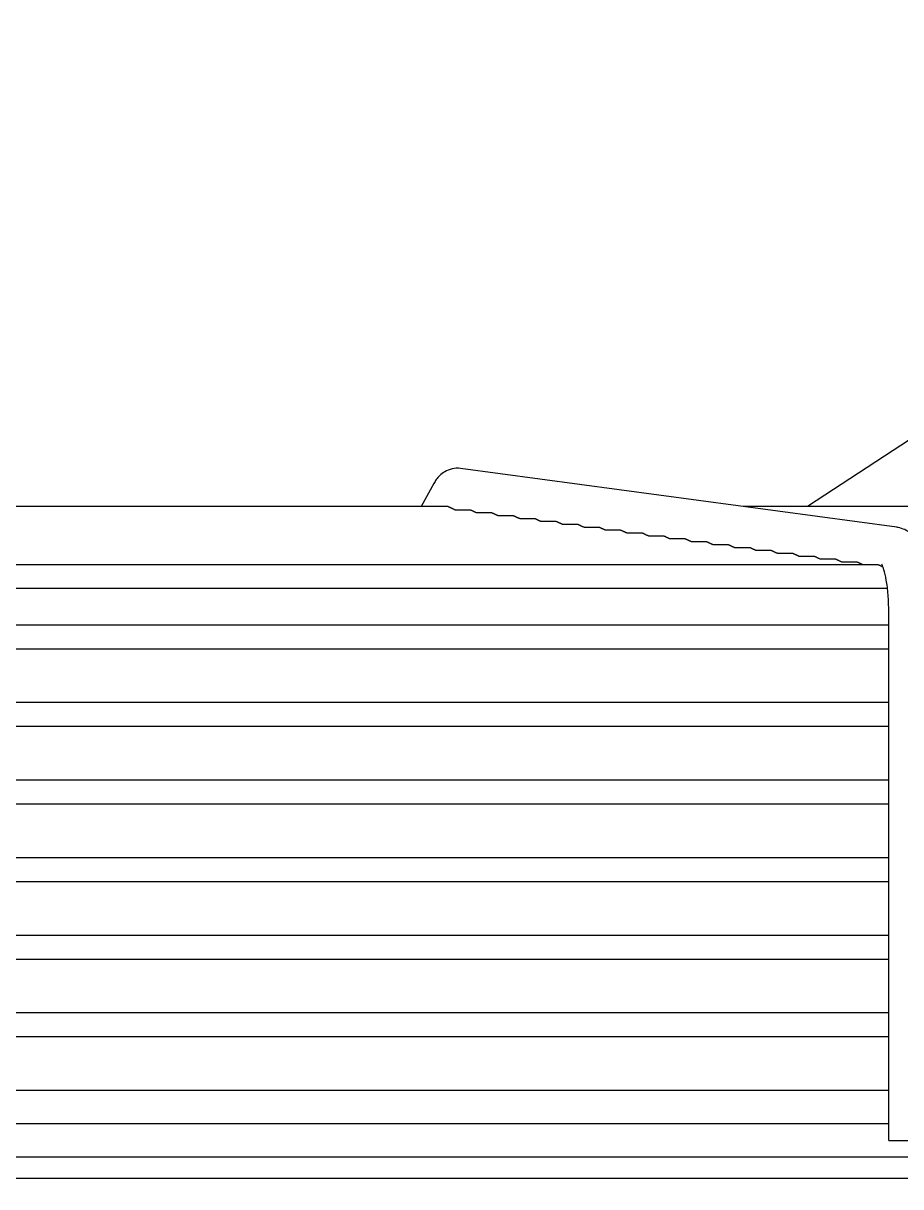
# Model space of a CAD drawing. Header units: millimetres. Extents: x 16200 to 32328, y 19251 to 29476.
# Drawn here: x 16596.33 to 16600.42, y 19603.98 to 19609.41 of the extents above; entities that cross this region are included whole.
import ezdxf

# ---------------------------------------------------------------- set-up
doc = ezdxf.new("R2010")
doc.units = ezdxf.units.MM
doc.header["$LTSCALE"] = 5
doc.layers.add('UNIT', color=6, linetype='Continuous')
doc.styles.add('SUBMITTAL', font='romans.shx', dxfattribs={"width": 0.75})
doc.dimstyles.new('SUBMITTAL', dxfattribs={"dimtxt": 0.09375, "dimasz": 0.09375, "dimexe": 0.03125, "dimexo": 0.0625, "dimgap": 0.0625, "dimtad": 0, "dimdec": 4, "dimzin": 4, "dimdsep": 46, "dimlunit": 4, "dimtxsty": 'SUBMITTAL', "dimcen": 0.09375, "dimclre": 6, "dimadec": 0, "dimazin": 0, "dimtfac": 1, "dimtdec": 0, "dimtofl": 0, "dimtmove": 0, "dimatfit": 3, "dimfxl": 0, "dimfrac": 2, "dimtolj": 1, "dimtzin": 4, "dimarcsym": 0})

msp = doc.modelspace()

# ---------------------------------------------------------------- linework, layer by layer
at = {"layer": 'UNIT'}
for p, q in [((16600.9244, 19607.7721), (16599.9874, 19607.1581)), ((16600.4041, 19607.0615), (16598.3687, 19607.3361)), ((16598.2438, 19607.2662), (16598.1839, 19607.1581)), ((16598.3106, 19607.1581), (16594.3081, 19607.1581)), ((16601.1936, 19607.1581), (16599.688, 19607.1581)), ((16598.3442, 19607.1434), (16598.4125, 19607.1434)), ((16598.4441, 19607.1299), (16598.5128, 19607.1299)), ((16598.5443, 19607.1164), (16598.613, 19607.1164)), ((16598.6445, 19607.1029), (16598.7132, 19607.1029)), ((16598.7447, 19607.0894), (16598.8135, 19607.0894)), ((16598.8449, 19607.0759), (16598.9137, 19607.0759)), ((16598.945, 19607.0624), (16599.0139, 19607.0624)), ((16599.0452, 19607.0489), (16599.1141, 19607.0489)), ((16599.1454, 19607.0354), (16599.2143, 19607.0354)), ((16599.2456, 19607.0219), (16599.3146, 19607.0219)), ((16599.3458, 19607.0084), (16599.4148, 19607.0084)), ((16599.446, 19606.9949), (16599.515, 19606.9949)), ((16599.5461, 19606.9814), (16599.6152, 19606.9814)), ((16599.6463, 19606.9679), (16599.7155, 19606.9679)), ((16599.7465, 19606.9544), (16599.8157, 19606.9544)), ((16599.8467, 19606.9409), (16599.9159, 19606.9409)), ((16600.3168, 19606.8869), (16592.3019, 19606.8869)), ((16599.9469, 19606.9274), (16600.0161, 19606.9274)), ((16600.0471, 19606.9139), (16600.1164, 19606.9139)), ((16600.1472, 19606.9004), (16600.2166, 19606.9004)), ((16592.2583, 19606.7767), (16600.3605, 19606.7767)), ((16600.3663, 19604.1995), (16600.3663, 19606.6689)), ((16600.3663, 19606.605), (16592.2524, 19606.605)), ((16599.5877, 19606.6064), (16599.5877, 19606.605)), ((16592.2524, 19606.4948), (16600.3663, 19606.4948)), ((16600.3663, 19606.2428), (16592.2524, 19606.2428)), ((16592.2524, 19606.1326), (16600.3663, 19606.1326)), ((16600.3663, 19605.8806), (16592.2524, 19605.8806)), ((16592.2524, 19605.7704), (16600.3663, 19605.7704)), ((16600.3663, 19605.5184), (16592.2524, 19605.5184)), ((16592.2524, 19605.4081), (16600.3663, 19605.4081)), ((16600.3663, 19605.1562), (16592.2524, 19605.1562)), ((16592.2524, 19605.0459), (16600.3663, 19605.0459)), ((16600.3663, 19604.794), (16592.2524, 19604.794)), ((16592.2524, 19604.6837), (16600.3663, 19604.6837)), ((16600.3663, 19604.4318), (16592.2524, 19604.4318)), ((16592.2524, 19604.2782), (16600.3663, 19604.2782)), ((16600.3663, 19604.1995), (16600.5632, 19604.1995)), ((16591.6834, 19604.1227), (16600.9353, 19604.1227)), ((16579.4393, 19604.0223), (16613.1794, 19604.0223))]:
    msp.add_line(p, q, dxfattribs=at)
for centre, start, end in [((16597.4645, 19606.6132), 353.9901, 355.0051), ((16598.2519, 19606.6132), 184.9949, 186.0099)]:
    msp.add_arc(centre, 0.0787, start, end, dxfattribs=at)
for major_axis, start_param, end_param in [((-0.0861, 0.0478), 1.366612, 1.389255), ((0.0861, -0.0478), 6.024051, 6.046695)]:
    msp.add_ellipse((16598.0258, 19606.6705), major_axis=major_axis, ratio=0.875426, start_param=start_param, end_param=end_param, dxfattribs=at)
for points, knots in [([(16598.3687, 19607.3361), (16598.3554, 19607.3379), (16598.3414, 19607.3372), (16598.3157, 19607.3314), (16598.3043, 19607.3265), (16598.2853, 19607.3152), (16598.2776, 19607.3089), (16598.2648, 19607.2964), (16598.2597, 19607.2903), (16598.2509, 19607.2782), (16598.2472, 19607.2722), (16598.2439, 19607.2663), (16598.2439, 19607.2662), (16598.2438, 19607.2662)], [3.1066861, 3.1066861, 3.1066861, 3.1066861, 3.1999885, 3.1999885, 3.2942363, 3.2942363, 3.388484, 3.388484, 3.4827318, 3.4827318, 3.5769796, 3.5769796, 3.577925, 3.577925, 3.577925, 3.577925]), ([(16598.3106, 19607.1581), (16598.3107, 19607.1581), (16598.3107, 19607.1581), (16598.3107, 19607.1581), (16598.311, 19607.1581), (16598.3112, 19607.1581), (16598.3115, 19607.158), (16598.3118, 19607.1579), (16598.3122, 19607.1579), (16598.3125, 19607.1577), (16598.3129, 19607.1576), (16598.3133, 19607.1575), (16598.3138, 19607.1573), (16598.3142, 19607.1571), (16598.3147, 19607.1569), (16598.3152, 19607.1567), (16598.3157, 19607.1564), (16598.3163, 19607.1562), (16598.3169, 19607.1559), (16598.3175, 19607.1556), (16598.3181, 19607.1553), (16598.3188, 19607.155), (16598.3194, 19607.1546), (16598.3202, 19607.1543), (16598.3209, 19607.1539), (16598.3216, 19607.1535), (16598.3224, 19607.1531), (16598.3233, 19607.1527), (16598.3241, 19607.1523), (16598.325, 19607.1518), (16598.3259, 19607.1514), (16598.3268, 19607.1509), (16598.3278, 19607.1504), (16598.3288, 19607.15), (16598.3298, 19607.1495), (16598.3308, 19607.149), (16598.3319, 19607.1484), (16598.333, 19607.1479), (16598.3342, 19607.1474), (16598.3354, 19607.1469), (16598.3366, 19607.1463), (16598.3379, 19607.1458), (16598.3392, 19607.1453), (16598.3405, 19607.1447), (16598.3419, 19607.1442), (16598.3433, 19607.1437), (16598.3436, 19607.1436), (16598.3439, 19607.1435), (16598.3442, 19607.1434)], [0.4847824, 0.4847824, 0.4847824, 0.4847824, 0.4878049, 0.4878049, 0.4878049, 0.5121951, 0.5121951, 0.5121951, 0.5365854, 0.5365854, 0.5365854, 0.5609756, 0.5609756, 0.5609756, 0.5853659, 0.5853659, 0.5853659, 0.6097561, 0.6097561, 0.6097561, 0.6341463, 0.6341463, 0.6341463, 0.6585366, 0.6585366, 0.6585366, 0.6829268, 0.6829268, 0.6829268, 0.7073171, 0.7073171, 0.7073171, 0.7317073, 0.7317073, 0.7317073, 0.7560976, 0.7560976, 0.7560976, 0.7804878, 0.7804878, 0.7804878, 0.804878, 0.804878, 0.804878, 0.8292683, 0.8292683, 0.8292683, 0.834397, 0.834397, 0.834397, 0.834397]), ([(16598.4125, 19607.1434), (16598.4126, 19607.1434), (16598.4126, 19607.1434), (16598.4126, 19607.1434), (16598.4129, 19607.1433), (16598.4131, 19607.1433), (16598.4134, 19607.1432), (16598.4137, 19607.1432), (16598.414, 19607.1431), (16598.4144, 19607.143), (16598.4148, 19607.1429), (16598.4152, 19607.1427), (16598.4156, 19607.1426), (16598.416, 19607.1424), (16598.4165, 19607.1422), (16598.417, 19607.142), (16598.4175, 19607.1418), (16598.418, 19607.1415), (16598.4186, 19607.1413), (16598.4192, 19607.141), (16598.4198, 19607.1407), (16598.4205, 19607.1404), (16598.4211, 19607.1401), (16598.4218, 19607.1397), (16598.4225, 19607.1394), (16598.4233, 19607.139), (16598.424, 19607.1387), (16598.4248, 19607.1383), (16598.4256, 19607.1379), (16598.4265, 19607.1374), (16598.4274, 19607.137), (16598.4283, 19607.1366), (16598.4292, 19607.1361), (16598.4302, 19607.1357), (16598.4312, 19607.1352), (16598.4322, 19607.1347), (16598.4333, 19607.1343), (16598.4344, 19607.1338), (16598.4355, 19607.1333), (16598.4367, 19607.1328), (16598.4378, 19607.1323), (16598.4391, 19607.1318), (16598.4404, 19607.1313), (16598.4416, 19607.1308), (16598.4428, 19607.1303), (16598.4441, 19607.1299)], [0.4842301, 0.4842301, 0.4842301, 0.4842301, 0.4878049, 0.4878049, 0.4878049, 0.5121951, 0.5121951, 0.5121951, 0.5365854, 0.5365854, 0.5365854, 0.5609756, 0.5609756, 0.5609756, 0.5853659, 0.5853659, 0.5853659, 0.6097561, 0.6097561, 0.6097561, 0.6341463, 0.6341463, 0.6341463, 0.6585366, 0.6585366, 0.6585366, 0.6829268, 0.6829268, 0.6829268, 0.7073171, 0.7073171, 0.7073171, 0.7317073, 0.7317073, 0.7317073, 0.7560976, 0.7560976, 0.7560976, 0.7804878, 0.7804878, 0.7804878, 0.804878, 0.804878, 0.804878, 0.8279727, 0.8279727, 0.8279727, 0.8279727]), ([(16598.5128, 19607.1299), (16598.5128, 19607.1299), (16598.5128, 19607.1299), (16598.5129, 19607.1299), (16598.5131, 19607.1298), (16598.5133, 19607.1298), (16598.5136, 19607.1298), (16598.5139, 19607.1297), (16598.5143, 19607.1296), (16598.5146, 19607.1295), (16598.515, 19607.1294), (16598.5154, 19607.1292), (16598.5158, 19607.1291), (16598.5162, 19607.1289), (16598.5167, 19607.1287), (16598.5172, 19607.1285), (16598.5177, 19607.1283), (16598.5183, 19607.128), (16598.5188, 19607.1278), (16598.5194, 19607.1275), (16598.52, 19607.1272), (16598.5207, 19607.1269), (16598.5213, 19607.1266), (16598.522, 19607.1262), (16598.5228, 19607.1259), (16598.5235, 19607.1255), (16598.5243, 19607.1252), (16598.5251, 19607.1248), (16598.5259, 19607.1244), (16598.5267, 19607.1239), (16598.5276, 19607.1235), (16598.5285, 19607.1231), (16598.5295, 19607.1226), (16598.5304, 19607.1222), (16598.5314, 19607.1217), (16598.5324, 19607.1212), (16598.5335, 19607.1207), (16598.5346, 19607.1203), (16598.5357, 19607.1198), (16598.5369, 19607.1193), (16598.5381, 19607.1188), (16598.5393, 19607.1183), (16598.5406, 19607.1178), (16598.5418, 19607.1173), (16598.543, 19607.1168), (16598.5443, 19607.1164)], [0.4842433, 0.4842433, 0.4842433, 0.4842433, 0.4878049, 0.4878049, 0.4878049, 0.5121951, 0.5121951, 0.5121951, 0.5365854, 0.5365854, 0.5365854, 0.5609756, 0.5609756, 0.5609756, 0.5853659, 0.5853659, 0.5853659, 0.6097561, 0.6097561, 0.6097561, 0.6341463, 0.6341463, 0.6341463, 0.6585366, 0.6585366, 0.6585366, 0.6829268, 0.6829268, 0.6829268, 0.7073171, 0.7073171, 0.7073171, 0.7317073, 0.7317073, 0.7317073, 0.7560976, 0.7560976, 0.7560976, 0.7804878, 0.7804878, 0.7804878, 0.804878, 0.804878, 0.804878, 0.8276206, 0.8276206, 0.8276206, 0.8276206]), ([(16598.613, 19607.1164), (16598.613, 19607.1164), (16598.6131, 19607.1164), (16598.6131, 19607.1164), (16598.6133, 19607.1164), (16598.6136, 19607.1163), (16598.6139, 19607.1163), (16598.6142, 19607.1162), (16598.6145, 19607.1161), (16598.6148, 19607.116), (16598.6152, 19607.1159), (16598.6156, 19607.1157), (16598.616, 19607.1156), (16598.6165, 19607.1154), (16598.6169, 19607.1152), (16598.6174, 19607.115), (16598.618, 19607.1148), (16598.6185, 19607.1145), (16598.6191, 19607.1143), (16598.6197, 19607.114), (16598.6203, 19607.1137), (16598.6209, 19607.1134), (16598.6216, 19607.1131), (16598.6223, 19607.1127), (16598.623, 19607.1124), (16598.6237, 19607.112), (16598.6245, 19607.1116), (16598.6253, 19607.1113), (16598.6261, 19607.1109), (16598.627, 19607.1104), (16598.6279, 19607.11), (16598.6287, 19607.1096), (16598.6297, 19607.1091), (16598.6307, 19607.1087), (16598.6317, 19607.1082), (16598.6327, 19607.1077), (16598.6338, 19607.1072), (16598.6348, 19607.1067), (16598.636, 19607.1063), (16598.6371, 19607.1058), (16598.6383, 19607.1053), (16598.6395, 19607.1047), (16598.6408, 19607.1042), (16598.642, 19607.1038), (16598.6432, 19607.1033), (16598.6445, 19607.1029)], [0.4842566, 0.4842566, 0.4842566, 0.4842566, 0.4878049, 0.4878049, 0.4878049, 0.5121951, 0.5121951, 0.5121951, 0.5365854, 0.5365854, 0.5365854, 0.5609756, 0.5609756, 0.5609756, 0.5853659, 0.5853659, 0.5853659, 0.6097561, 0.6097561, 0.6097561, 0.6341463, 0.6341463, 0.6341463, 0.6585366, 0.6585366, 0.6585366, 0.6829268, 0.6829268, 0.6829268, 0.7073171, 0.7073171, 0.7073171, 0.7317073, 0.7317073, 0.7317073, 0.7560976, 0.7560976, 0.7560976, 0.7804878, 0.7804878, 0.7804878, 0.804878, 0.804878, 0.804878, 0.827268, 0.827268, 0.827268, 0.827268]), ([(16598.7132, 19607.1029), (16598.7133, 19607.1029), (16598.7133, 19607.1029), (16598.7133, 19607.1029), (16598.7135, 19607.1029), (16598.7138, 19607.1028), (16598.7141, 19607.1028), (16598.7144, 19607.1027), (16598.7147, 19607.1026), (16598.7151, 19607.1025), (16598.7154, 19607.1024), (16598.7158, 19607.1022), (16598.7163, 19607.1021), (16598.7167, 19607.1019), (16598.7172, 19607.1017), (16598.7177, 19607.1015), (16598.7182, 19607.1013), (16598.7187, 19607.101), (16598.7193, 19607.1008), (16598.7199, 19607.1005), (16598.7205, 19607.1002), (16598.7211, 19607.0999), (16598.7218, 19607.0996), (16598.7225, 19607.0992), (16598.7232, 19607.0989), (16598.7239, 19607.0985), (16598.7247, 19607.0981), (16598.7255, 19607.0977), (16598.7263, 19607.0973), (16598.7272, 19607.0969), (16598.7281, 19607.0965), (16598.729, 19607.0961), (16598.7299, 19607.0956), (16598.7309, 19607.0952), (16598.7319, 19607.0947), (16598.7329, 19607.0942), (16598.734, 19607.0937), (16598.7351, 19607.0932), (16598.7362, 19607.0927), (16598.7374, 19607.0922), (16598.7386, 19607.0917), (16598.7398, 19607.0912), (16598.7411, 19607.0907), (16598.7422, 19607.0903), (16598.7434, 19607.0898), (16598.7447, 19607.0894)], [0.48427, 0.48427, 0.48427, 0.48427, 0.4878049, 0.4878049, 0.4878049, 0.5121951, 0.5121951, 0.5121951, 0.5365854, 0.5365854, 0.5365854, 0.5609756, 0.5609756, 0.5609756, 0.5853659, 0.5853659, 0.5853659, 0.6097561, 0.6097561, 0.6097561, 0.6341463, 0.6341463, 0.6341463, 0.6585366, 0.6585366, 0.6585366, 0.6829268, 0.6829268, 0.6829268, 0.7073171, 0.7073171, 0.7073171, 0.7317073, 0.7317073, 0.7317073, 0.7560976, 0.7560976, 0.7560976, 0.7804878, 0.7804878, 0.7804878, 0.804878, 0.804878, 0.804878, 0.8269153, 0.8269153, 0.8269153, 0.8269153]), ([(16598.8134, 19607.0894), (16598.8135, 19607.0894), (16598.8135, 19607.0894), (16598.8135, 19607.0894), (16598.8138, 19607.0894), (16598.814, 19607.0893), (16598.8143, 19607.0893), (16598.8146, 19607.0892), (16598.8149, 19607.0891), (16598.8153, 19607.089), (16598.8157, 19607.0889), (16598.8161, 19607.0887), (16598.8165, 19607.0886), (16598.8169, 19607.0884), (16598.8174, 19607.0882), (16598.8179, 19607.088), (16598.8184, 19607.0878), (16598.819, 19607.0875), (16598.8195, 19607.0873), (16598.8201, 19607.087), (16598.8207, 19607.0867), (16598.8214, 19607.0864), (16598.822, 19607.0861), (16598.8227, 19607.0857), (16598.8235, 19607.0854), (16598.8242, 19607.085), (16598.825, 19607.0846), (16598.8258, 19607.0842), (16598.8266, 19607.0838), (16598.8274, 19607.0834), (16598.8283, 19607.083), (16598.8292, 19607.0826), (16598.8302, 19607.0821), (16598.8311, 19607.0816), (16598.8321, 19607.0812), (16598.8332, 19607.0807), (16598.8342, 19607.0802), (16598.8353, 19607.0797), (16598.8364, 19607.0792), (16598.8376, 19607.0787), (16598.8388, 19607.0782), (16598.84, 19607.0777), (16598.8413, 19607.0772), (16598.8424, 19607.0768), (16598.8436, 19607.0763), (16598.8449, 19607.0759)], [0.4842834, 0.4842834, 0.4842834, 0.4842834, 0.4878049, 0.4878049, 0.4878049, 0.5121951, 0.5121951, 0.5121951, 0.5365854, 0.5365854, 0.5365854, 0.5609756, 0.5609756, 0.5609756, 0.5853659, 0.5853659, 0.5853659, 0.6097561, 0.6097561, 0.6097561, 0.6341463, 0.6341463, 0.6341463, 0.6585366, 0.6585366, 0.6585366, 0.6829268, 0.6829268, 0.6829268, 0.7073171, 0.7073171, 0.7073171, 0.7317073, 0.7317073, 0.7317073, 0.7560976, 0.7560976, 0.7560976, 0.7804878, 0.7804878, 0.7804878, 0.804878, 0.804878, 0.804878, 0.8265624, 0.8265624, 0.8265624, 0.8265624]), ([(16598.9137, 19607.0759), (16598.9137, 19607.0759), (16598.9137, 19607.0759), (16598.9138, 19607.0759), (16598.914, 19607.0759), (16598.9142, 19607.0758), (16598.9145, 19607.0758), (16598.9148, 19607.0757), (16598.9152, 19607.0756), (16598.9155, 19607.0755), (16598.9159, 19607.0754), (16598.9163, 19607.0752), (16598.9167, 19607.0751), (16598.9172, 19607.0749), (16598.9176, 19607.0747), (16598.9181, 19607.0745), (16598.9186, 19607.0743), (16598.9192, 19607.074), (16598.9198, 19607.0738), (16598.9203, 19607.0735), (16598.921, 19607.0732), (16598.9216, 19607.0729), (16598.9223, 19607.0726), (16598.923, 19607.0722), (16598.9237, 19607.0719), (16598.9244, 19607.0715), (16598.9252, 19607.0711), (16598.926, 19607.0707), (16598.9268, 19607.0703), (16598.9277, 19607.0699), (16598.9286, 19607.0695), (16598.9294, 19607.0691), (16598.9304, 19607.0686), (16598.9314, 19607.0681), (16598.9324, 19607.0677), (16598.9334, 19607.0672), (16598.9345, 19607.0667), (16598.9356, 19607.0662), (16598.9367, 19607.0657), (16598.9379, 19607.0652), (16598.939, 19607.0647), (16598.9403, 19607.0642), (16598.9416, 19607.0637), (16598.9427, 19607.0633), (16598.9438, 19607.0628), (16598.945, 19607.0624)], [0.484297, 0.484297, 0.484297, 0.484297, 0.4878049, 0.4878049, 0.4878049, 0.5121951, 0.5121951, 0.5121951, 0.5365854, 0.5365854, 0.5365854, 0.5609756, 0.5609756, 0.5609756, 0.5853659, 0.5853659, 0.5853659, 0.6097561, 0.6097561, 0.6097561, 0.6341463, 0.6341463, 0.6341463, 0.6585366, 0.6585366, 0.6585366, 0.6829268, 0.6829268, 0.6829268, 0.7073171, 0.7073171, 0.7073171, 0.7317073, 0.7317073, 0.7317073, 0.7560976, 0.7560976, 0.7560976, 0.7804878, 0.7804878, 0.7804878, 0.804878, 0.804878, 0.804878, 0.8262097, 0.8262097, 0.8262097, 0.8262097]), ([(16599.0139, 19607.0624), (16599.0139, 19607.0624), (16599.014, 19607.0624), (16599.014, 19607.0624), (16599.0142, 19607.0624), (16599.0145, 19607.0623), (16599.0148, 19607.0623), (16599.0151, 19607.0622), (16599.0154, 19607.0621), (16599.0157, 19607.062), (16599.0161, 19607.0619), (16599.0165, 19607.0618), (16599.0169, 19607.0616), (16599.0174, 19607.0614), (16599.0179, 19607.0612), (16599.0184, 19607.061), (16599.0189, 19607.0608), (16599.0194, 19607.0605), (16599.02, 19607.0603), (16599.0206, 19607.06), (16599.0212, 19607.0597), (16599.0218, 19607.0594), (16599.0225, 19607.0591), (16599.0232, 19607.0587), (16599.0239, 19607.0584), (16599.0246, 19607.058), (16599.0254, 19607.0576), (16599.0262, 19607.0572), (16599.027, 19607.0568), (16599.0279, 19607.0564), (16599.0288, 19607.056), (16599.0297, 19607.0555), (16599.0306, 19607.0551), (16599.0316, 19607.0546), (16599.0326, 19607.0542), (16599.0336, 19607.0537), (16599.0347, 19607.0532), (16599.0358, 19607.0527), (16599.0369, 19607.0522), (16599.0381, 19607.0517), (16599.0393, 19607.0512), (16599.0405, 19607.0507), (16599.0418, 19607.0502), (16599.0429, 19607.0497), (16599.044, 19607.0493), (16599.0452, 19607.0489)], [0.4843105, 0.4843105, 0.4843105, 0.4843105, 0.4878049, 0.4878049, 0.4878049, 0.5121951, 0.5121951, 0.5121951, 0.5365854, 0.5365854, 0.5365854, 0.5609756, 0.5609756, 0.5609756, 0.5853659, 0.5853659, 0.5853659, 0.6097561, 0.6097561, 0.6097561, 0.6341463, 0.6341463, 0.6341463, 0.6585366, 0.6585366, 0.6585366, 0.6829268, 0.6829268, 0.6829268, 0.7073171, 0.7073171, 0.7073171, 0.7317073, 0.7317073, 0.7317073, 0.7560976, 0.7560976, 0.7560976, 0.7804878, 0.7804878, 0.7804878, 0.804878, 0.804878, 0.804878, 0.8258572, 0.8258572, 0.8258572, 0.8258572]), ([(16599.1141, 19607.0489), (16599.1141, 19607.0489), (16599.1142, 19607.0489), (16599.1142, 19607.0489), (16599.1144, 19607.0489), (16599.1147, 19607.0488), (16599.115, 19607.0488), (16599.1153, 19607.0487), (16599.1156, 19607.0486), (16599.116, 19607.0485), (16599.1163, 19607.0484), (16599.1167, 19607.0483), (16599.1172, 19607.0481), (16599.1176, 19607.0479), (16599.1181, 19607.0477), (16599.1186, 19607.0475), (16599.1191, 19607.0473), (16599.1196, 19607.047), (16599.1202, 19607.0468), (16599.1208, 19607.0465), (16599.1214, 19607.0462), (16599.1221, 19607.0459), (16599.1227, 19607.0456), (16599.1234, 19607.0452), (16599.1241, 19607.0449), (16599.1249, 19607.0445), (16599.1256, 19607.0441), (16599.1265, 19607.0437), (16599.1273, 19607.0433), (16599.1281, 19607.0429), (16599.129, 19607.0425), (16599.1299, 19607.042), (16599.1308, 19607.0416), (16599.1318, 19607.0411), (16599.1328, 19607.0407), (16599.1339, 19607.0402), (16599.1349, 19607.0397), (16599.136, 19607.0392), (16599.1371, 19607.0387), (16599.1383, 19607.0382), (16599.1395, 19607.0377), (16599.1407, 19607.0372), (16599.142, 19607.0367), (16599.1431, 19607.0362), (16599.1442, 19607.0358), (16599.1454, 19607.0354)], [0.484326, 0.484326, 0.484326, 0.484326, 0.4878049, 0.4878049, 0.4878049, 0.5121951, 0.5121951, 0.5121951, 0.5365854, 0.5365854, 0.5365854, 0.5609756, 0.5609756, 0.5609756, 0.5853659, 0.5853659, 0.5853659, 0.6097561, 0.6097561, 0.6097561, 0.6341463, 0.6341463, 0.6341463, 0.6585366, 0.6585366, 0.6585366, 0.6829268, 0.6829268, 0.6829268, 0.7073171, 0.7073171, 0.7073171, 0.7317073, 0.7317073, 0.7317073, 0.7560976, 0.7560976, 0.7560976, 0.7804878, 0.7804878, 0.7804878, 0.804878, 0.804878, 0.804878, 0.8255542, 0.8255542, 0.8255542, 0.8255542]), ([(16600.5632, 19606.6689), (16600.5632, 19606.7017), (16600.5619, 19606.7345), (16600.5567, 19606.7979), (16600.5528, 19606.8283), (16600.5424, 19606.8852), (16600.536, 19606.9115), (16600.5194, 19606.9601), (16600.5099, 19606.9825), (16600.4861, 19607.0152), (16600.477, 19607.0257), (16600.4509, 19607.0462), (16600.4327, 19607.0562), (16600.4085, 19607.0608), (16600.4063, 19607.0612), (16600.4041, 19607.0615)], [1.570796, 1.570796, 1.570796, 1.570796, 1.877974, 1.877974, 2.185152, 2.185152, 2.49233, 2.49233, 2.799508, 2.799508, 2.940974, 2.940974, 3.091858, 3.091858, 3.106686, 3.106686, 3.106686, 3.106686]), ([(16599.2143, 19607.0354), (16599.2144, 19607.0354), (16599.2144, 19607.0354), (16599.2144, 19607.0354), (16599.2147, 19607.0354), (16599.2149, 19607.0353), (16599.2152, 19607.0353), (16599.2155, 19607.0352), (16599.2158, 19607.0351), (16599.2162, 19607.035), (16599.2166, 19607.0349), (16599.217, 19607.0348), (16599.2174, 19607.0346), (16599.2178, 19607.0344), (16599.2183, 19607.0342), (16599.2188, 19607.034), (16599.2193, 19607.0338), (16599.2199, 19607.0335), (16599.2204, 19607.0333), (16599.221, 19607.033), (16599.2216, 19607.0327), (16599.2223, 19607.0324), (16599.2229, 19607.0321), (16599.2236, 19607.0317), (16599.2244, 19607.0314), (16599.2251, 19607.031), (16599.2259, 19607.0306), (16599.2267, 19607.0302), (16599.2275, 19607.0298), (16599.2284, 19607.0294), (16599.2292, 19607.029), (16599.2301, 19607.0285), (16599.2311, 19607.0281), (16599.2321, 19607.0276), (16599.2331, 19607.0271), (16599.2341, 19607.0267), (16599.2352, 19607.0262), (16599.2363, 19607.0257), (16599.2374, 19607.0252), (16599.2386, 19607.0247), (16599.2397, 19607.0242), (16599.241, 19607.0237), (16599.2423, 19607.0232), (16599.2433, 19607.0227), (16599.2444, 19607.0223), (16599.2456, 19607.0219)], [0.48434, 0.48434, 0.48434, 0.48434, 0.4878049, 0.4878049, 0.4878049, 0.5121951, 0.5121951, 0.5121951, 0.5365854, 0.5365854, 0.5365854, 0.5609756, 0.5609756, 0.5609756, 0.5853659, 0.5853659, 0.5853659, 0.6097561, 0.6097561, 0.6097561, 0.6341463, 0.6341463, 0.6341463, 0.6585366, 0.6585366, 0.6585366, 0.6829268, 0.6829268, 0.6829268, 0.7073171, 0.7073171, 0.7073171, 0.7317073, 0.7317073, 0.7317073, 0.7560976, 0.7560976, 0.7560976, 0.7804878, 0.7804878, 0.7804878, 0.804878, 0.804878, 0.804878, 0.8252026, 0.8252026, 0.8252026, 0.8252026]), ([(16599.3146, 19607.0219), (16599.3146, 19607.0219), (16599.3146, 19607.0219), (16599.3147, 19607.0219), (16599.3149, 19607.0219), (16599.3151, 19607.0218), (16599.3154, 19607.0218), (16599.3157, 19607.0217), (16599.3161, 19607.0216), (16599.3164, 19607.0215), (16599.3168, 19607.0214), (16599.3172, 19607.0213), (16599.3176, 19607.0211), (16599.3181, 19607.0209), (16599.3185, 19607.0207), (16599.319, 19607.0205), (16599.3195, 19607.0203), (16599.3201, 19607.02), (16599.3207, 19607.0198), (16599.3213, 19607.0195), (16599.3219, 19607.0192), (16599.3225, 19607.0189), (16599.3232, 19607.0186), (16599.3239, 19607.0182), (16599.3246, 19607.0179), (16599.3253, 19607.0175), (16599.3261, 19607.0171), (16599.3269, 19607.0167), (16599.3277, 19607.0163), (16599.3286, 19607.0159), (16599.3295, 19607.0155), (16599.3304, 19607.015), (16599.3313, 19607.0146), (16599.3323, 19607.0141), (16599.3333, 19607.0136), (16599.3343, 19607.0132), (16599.3354, 19607.0127), (16599.3365, 19607.0122), (16599.3376, 19607.0117), (16599.3388, 19607.0112), (16599.34, 19607.0107), (16599.3412, 19607.0102), (16599.3425, 19607.0096), (16599.3436, 19607.0092), (16599.3446, 19607.0088), (16599.3458, 19607.0084)], [0.484354, 0.484354, 0.484354, 0.484354, 0.4878049, 0.4878049, 0.4878049, 0.5121951, 0.5121951, 0.5121951, 0.5365854, 0.5365854, 0.5365854, 0.5609756, 0.5609756, 0.5609756, 0.5853659, 0.5853659, 0.5853659, 0.6097561, 0.6097561, 0.6097561, 0.6341463, 0.6341463, 0.6341463, 0.6585366, 0.6585366, 0.6585366, 0.6829268, 0.6829268, 0.6829268, 0.7073171, 0.7073171, 0.7073171, 0.7317073, 0.7317073, 0.7317073, 0.7560976, 0.7560976, 0.7560976, 0.7804878, 0.7804878, 0.7804878, 0.804878, 0.804878, 0.804878, 0.8248515, 0.8248515, 0.8248515, 0.8248515]), ([(16599.4148, 19607.0084), (16599.4148, 19607.0084), (16599.4148, 19607.0084), (16599.4149, 19607.0084), (16599.4151, 19607.0084), (16599.4154, 19607.0084), (16599.4157, 19607.0083), (16599.416, 19607.0082), (16599.4163, 19607.0081), (16599.4166, 19607.008), (16599.417, 19607.0079), (16599.4174, 19607.0078), (16599.4178, 19607.0076), (16599.4183, 19607.0074), (16599.4188, 19607.0072), (16599.4193, 19607.007), (16599.4198, 19607.0068), (16599.4203, 19607.0065), (16599.4209, 19607.0063), (16599.4215, 19607.006), (16599.4221, 19607.0057), (16599.4228, 19607.0054), (16599.4234, 19607.0051), (16599.4241, 19607.0047), (16599.4248, 19607.0044), (16599.4256, 19607.004), (16599.4263, 19607.0036), (16599.4271, 19607.0032), (16599.428, 19607.0028), (16599.4288, 19607.0024), (16599.4297, 19607.002), (16599.4306, 19607.0015), (16599.4316, 19607.0011), (16599.4325, 19607.0006), (16599.4335, 19607.0001), (16599.4346, 19606.9996), (16599.4356, 19606.9992), (16599.4367, 19606.9987), (16599.4379, 19606.9982), (16599.439, 19606.9977), (16599.4402, 19606.9971), (16599.4415, 19606.9966), (16599.4427, 19606.9961), (16599.4438, 19606.9957), (16599.4449, 19606.9953), (16599.446, 19606.9949)], [0.484368, 0.484368, 0.484368, 0.484368, 0.4878049, 0.4878049, 0.4878049, 0.5121951, 0.5121951, 0.5121951, 0.5365854, 0.5365854, 0.5365854, 0.5609756, 0.5609756, 0.5609756, 0.5853659, 0.5853659, 0.5853659, 0.6097561, 0.6097561, 0.6097561, 0.6341463, 0.6341463, 0.6341463, 0.6585366, 0.6585366, 0.6585366, 0.6829268, 0.6829268, 0.6829268, 0.7073171, 0.7073171, 0.7073171, 0.7317073, 0.7317073, 0.7317073, 0.7560976, 0.7560976, 0.7560976, 0.7804878, 0.7804878, 0.7804878, 0.804878, 0.804878, 0.804878, 0.824501, 0.824501, 0.824501, 0.824501]), ([(16599.515, 19606.9949), (16599.515, 19606.9949), (16599.5151, 19606.9949), (16599.5151, 19606.9949), (16599.5153, 19606.9949), (16599.5156, 19606.9949), (16599.5159, 19606.9948), (16599.5162, 19606.9947), (16599.5165, 19606.9946), (16599.5169, 19606.9945), (16599.5172, 19606.9944), (16599.5176, 19606.9943), (16599.5181, 19606.9941), (16599.5185, 19606.9939), (16599.519, 19606.9937), (16599.5195, 19606.9935), (16599.52, 19606.9933), (16599.5205, 19606.993), (16599.5211, 19606.9928), (16599.5217, 19606.9925), (16599.5223, 19606.9922), (16599.523, 19606.9919), (16599.5236, 19606.9916), (16599.5243, 19606.9912), (16599.5251, 19606.9909), (16599.5258, 19606.9905), (16599.5266, 19606.9901), (16599.5274, 19606.9897), (16599.5282, 19606.9893), (16599.529, 19606.9889), (16599.5299, 19606.9885), (16599.5308, 19606.988), (16599.5318, 19606.9876), (16599.5328, 19606.9871), (16599.5338, 19606.9866), (16599.5348, 19606.9861), (16599.5359, 19606.9856), (16599.537, 19606.9852), (16599.5381, 19606.9847), (16599.5393, 19606.9841), (16599.5405, 19606.9836), (16599.5417, 19606.9831), (16599.543, 19606.9826), (16599.544, 19606.9822), (16599.5451, 19606.9818), (16599.5461, 19606.9814)], [0.484382, 0.484382, 0.484382, 0.484382, 0.4878049, 0.4878049, 0.4878049, 0.5121951, 0.5121951, 0.5121951, 0.5365854, 0.5365854, 0.5365854, 0.5609756, 0.5609756, 0.5609756, 0.5853659, 0.5853659, 0.5853659, 0.6097561, 0.6097561, 0.6097561, 0.6341463, 0.6341463, 0.6341463, 0.6585366, 0.6585366, 0.6585366, 0.6829268, 0.6829268, 0.6829268, 0.7073171, 0.7073171, 0.7073171, 0.7317073, 0.7317073, 0.7317073, 0.7560976, 0.7560976, 0.7560976, 0.7804878, 0.7804878, 0.7804878, 0.804878, 0.804878, 0.804878, 0.8241512, 0.8241512, 0.8241512, 0.8241512]), ([(16599.6152, 19606.9814), (16599.6153, 19606.9814), (16599.6153, 19606.9814), (16599.6153, 19606.9814), (16599.6156, 19606.9814), (16599.6158, 19606.9814), (16599.6161, 19606.9813), (16599.6164, 19606.9812), (16599.6167, 19606.9811), (16599.6171, 19606.981), (16599.6175, 19606.9809), (16599.6179, 19606.9808), (16599.6183, 19606.9806), (16599.6187, 19606.9804), (16599.6192, 19606.9802), (16599.6197, 19606.98), (16599.6202, 19606.9798), (16599.6208, 19606.9795), (16599.6214, 19606.9793), (16599.6219, 19606.979), (16599.6226, 19606.9787), (16599.6232, 19606.9784), (16599.6239, 19606.9781), (16599.6246, 19606.9777), (16599.6253, 19606.9774), (16599.626, 19606.977), (16599.6268, 19606.9766), (16599.6276, 19606.9762), (16599.6284, 19606.9758), (16599.6293, 19606.9754), (16599.6302, 19606.975), (16599.6311, 19606.9745), (16599.632, 19606.9741), (16599.633, 19606.9736), (16599.634, 19606.9731), (16599.635, 19606.9726), (16599.6361, 19606.9721), (16599.6372, 19606.9716), (16599.6383, 19606.9711), (16599.6395, 19606.9706), (16599.6407, 19606.9701), (16599.6419, 19606.9696), (16599.6432, 19606.9691), (16599.6442, 19606.9687), (16599.6453, 19606.9683), (16599.6463, 19606.9679)], [0.484396, 0.484396, 0.484396, 0.484396, 0.4878049, 0.4878049, 0.4878049, 0.5121951, 0.5121951, 0.5121951, 0.5365854, 0.5365854, 0.5365854, 0.5609756, 0.5609756, 0.5609756, 0.5853659, 0.5853659, 0.5853659, 0.6097561, 0.6097561, 0.6097561, 0.6341463, 0.6341463, 0.6341463, 0.6585366, 0.6585366, 0.6585366, 0.6829268, 0.6829268, 0.6829268, 0.7073171, 0.7073171, 0.7073171, 0.7317073, 0.7317073, 0.7317073, 0.7560976, 0.7560976, 0.7560976, 0.7804878, 0.7804878, 0.7804878, 0.804878, 0.804878, 0.804878, 0.823802, 0.823802, 0.823802, 0.823802]), ([(16599.7155, 19606.9679), (16599.7155, 19606.9679), (16599.7155, 19606.9679), (16599.7156, 19606.9679), (16599.7158, 19606.9679), (16599.716, 19606.9679), (16599.7163, 19606.9678), (16599.7166, 19606.9677), (16599.717, 19606.9677), (16599.7173, 19606.9675), (16599.7177, 19606.9674), (16599.7181, 19606.9673), (16599.7185, 19606.9671), (16599.719, 19606.9669), (16599.7194, 19606.9667), (16599.7199, 19606.9665), (16599.7205, 19606.9663), (16599.721, 19606.966), (16599.7216, 19606.9658), (16599.7222, 19606.9655), (16599.7228, 19606.9652), (16599.7234, 19606.9649), (16599.7241, 19606.9646), (16599.7248, 19606.9642), (16599.7255, 19606.9639), (16599.7263, 19606.9635), (16599.727, 19606.9631), (16599.7278, 19606.9627), (16599.7287, 19606.9623), (16599.7295, 19606.9619), (16599.7304, 19606.9614), (16599.7313, 19606.961), (16599.7323, 19606.9605), (16599.7332, 19606.9601), (16599.7342, 19606.9596), (16599.7353, 19606.9591), (16599.7364, 19606.9586), (16599.7374, 19606.9581), (16599.7386, 19606.9576), (16599.7398, 19606.9571), (16599.7409, 19606.9566), (16599.7422, 19606.9561), (16599.7435, 19606.9556), (16599.7445, 19606.9552), (16599.7455, 19606.9548), (16599.7465, 19606.9544)], [0.48441, 0.48441, 0.48441, 0.48441, 0.4878049, 0.4878049, 0.4878049, 0.5121951, 0.5121951, 0.5121951, 0.5365854, 0.5365854, 0.5365854, 0.5609756, 0.5609756, 0.5609756, 0.5853659, 0.5853659, 0.5853659, 0.6097561, 0.6097561, 0.6097561, 0.6341463, 0.6341463, 0.6341463, 0.6585366, 0.6585366, 0.6585366, 0.6829268, 0.6829268, 0.6829268, 0.7073171, 0.7073171, 0.7073171, 0.7317073, 0.7317073, 0.7317073, 0.7560976, 0.7560976, 0.7560976, 0.7804878, 0.7804878, 0.7804878, 0.804878, 0.804878, 0.804878, 0.8234536, 0.8234536, 0.8234536, 0.8234536]), ([(16599.8157, 19606.9544), (16599.8157, 19606.9544), (16599.8157, 19606.9544), (16599.8158, 19606.9544), (16599.816, 19606.9544), (16599.8163, 19606.9544), (16599.8166, 19606.9543), (16599.8168, 19606.9542), (16599.8172, 19606.9542), (16599.8175, 19606.954), (16599.8179, 19606.9539), (16599.8183, 19606.9538), (16599.8188, 19606.9536), (16599.8192, 19606.9534), (16599.8197, 19606.9532), (16599.8202, 19606.953), (16599.8207, 19606.9528), (16599.8212, 19606.9526), (16599.8218, 19606.9523), (16599.8224, 19606.952), (16599.823, 19606.9517), (16599.8237, 19606.9514), (16599.8243, 19606.9511), (16599.825, 19606.9507), (16599.8258, 19606.9504), (16599.8265, 19606.95), (16599.8273, 19606.9496), (16599.8281, 19606.9492), (16599.8289, 19606.9488), (16599.8297, 19606.9484), (16599.8306, 19606.9479), (16599.8315, 19606.9475), (16599.8325, 19606.947), (16599.8335, 19606.9466), (16599.8345, 19606.9461), (16599.8355, 19606.9456), (16599.8366, 19606.9451), (16599.8377, 19606.9446), (16599.8388, 19606.9441), (16599.84, 19606.9436), (16599.8412, 19606.9431), (16599.8424, 19606.9426), (16599.8437, 19606.9421), (16599.8447, 19606.9417), (16599.8457, 19606.9413), (16599.8467, 19606.9409)], [0.4844239, 0.4844239, 0.4844239, 0.4844239, 0.4878049, 0.4878049, 0.4878049, 0.5121951, 0.5121951, 0.5121951, 0.5365854, 0.5365854, 0.5365854, 0.5609756, 0.5609756, 0.5609756, 0.5853659, 0.5853659, 0.5853659, 0.6097561, 0.6097561, 0.6097561, 0.6341463, 0.6341463, 0.6341463, 0.6585366, 0.6585366, 0.6585366, 0.6829268, 0.6829268, 0.6829268, 0.7073171, 0.7073171, 0.7073171, 0.7317073, 0.7317073, 0.7317073, 0.7560976, 0.7560976, 0.7560976, 0.7804878, 0.7804878, 0.7804878, 0.804878, 0.804878, 0.804878, 0.823106, 0.823106, 0.823106, 0.823106]), ([(16599.9159, 19606.9409), (16599.9159, 19606.9409), (16599.916, 19606.9409), (16599.916, 19606.9409), (16599.9162, 19606.9409), (16599.9165, 19606.9409), (16599.9168, 19606.9408), (16599.9171, 19606.9407), (16599.9174, 19606.9407), (16599.9178, 19606.9405), (16599.9181, 19606.9404), (16599.9185, 19606.9403), (16599.919, 19606.9401), (16599.9194, 19606.9399), (16599.9199, 19606.9397), (16599.9204, 19606.9395), (16599.9209, 19606.9393), (16599.9215, 19606.9391), (16599.922, 19606.9388), (16599.9226, 19606.9385), (16599.9232, 19606.9382), (16599.9239, 19606.9379), (16599.9246, 19606.9376), (16599.9253, 19606.9372), (16599.926, 19606.9369), (16599.9267, 19606.9365), (16599.9275, 19606.9361), (16599.9283, 19606.9357), (16599.9291, 19606.9353), (16599.93, 19606.9349), (16599.9309, 19606.9344), (16599.9318, 19606.934), (16599.9327, 19606.9335), (16599.9337, 19606.9331), (16599.9347, 19606.9326), (16599.9357, 19606.9321), (16599.9368, 19606.9316), (16599.9379, 19606.9311), (16599.9391, 19606.9306), (16599.9402, 19606.9301), (16599.9414, 19606.9296), (16599.9427, 19606.9291), (16599.944, 19606.9286), (16599.9449, 19606.9282), (16599.9459, 19606.9278), (16599.9469, 19606.9274)], [0.4844379, 0.4844379, 0.4844379, 0.4844379, 0.4878049, 0.4878049, 0.4878049, 0.5121951, 0.5121951, 0.5121951, 0.5365854, 0.5365854, 0.5365854, 0.5609756, 0.5609756, 0.5609756, 0.5853659, 0.5853659, 0.5853659, 0.6097561, 0.6097561, 0.6097561, 0.6341463, 0.6341463, 0.6341463, 0.6585366, 0.6585366, 0.6585366, 0.6829268, 0.6829268, 0.6829268, 0.7073171, 0.7073171, 0.7073171, 0.7317073, 0.7317073, 0.7317073, 0.7560976, 0.7560976, 0.7560976, 0.7804878, 0.7804878, 0.7804878, 0.804878, 0.804878, 0.804878, 0.8227592, 0.8227592, 0.8227592, 0.8227592]), ([(16600.0161, 19606.9274), (16600.0162, 19606.9274), (16600.0162, 19606.9274), (16600.0162, 19606.9274), (16600.0164, 19606.9274), (16600.0167, 19606.9274), (16600.017, 19606.9273), (16600.0173, 19606.9273), (16600.0176, 19606.9272), (16600.018, 19606.927), (16600.0184, 19606.9269), (16600.0188, 19606.9268), (16600.0192, 19606.9266), (16600.0196, 19606.9264), (16600.0201, 19606.9262), (16600.0206, 19606.926), (16600.0211, 19606.9258), (16600.0217, 19606.9256), (16600.0223, 19606.9253), (16600.0229, 19606.925), (16600.0235, 19606.9247), (16600.0241, 19606.9244), (16600.0248, 19606.9241), (16600.0255, 19606.9237), (16600.0262, 19606.9234), (16600.027, 19606.923), (16600.0277, 19606.9226), (16600.0285, 19606.9222), (16600.0294, 19606.9218), (16600.0302, 19606.9214), (16600.0311, 19606.9209), (16600.032, 19606.9205), (16600.033, 19606.92), (16600.034, 19606.9196), (16600.0349, 19606.9191), (16600.036, 19606.9186), (16600.0371, 19606.9181), (16600.0382, 19606.9176), (16600.0393, 19606.9171), (16600.0405, 19606.9166), (16600.0417, 19606.9161), (16600.0429, 19606.9156), (16600.0442, 19606.915), (16600.0451, 19606.9147), (16600.0461, 19606.9143), (16600.0471, 19606.9139)], [0.4844518, 0.4844518, 0.4844518, 0.4844518, 0.4878049, 0.4878049, 0.4878049, 0.5121951, 0.5121951, 0.5121951, 0.5365854, 0.5365854, 0.5365854, 0.5609756, 0.5609756, 0.5609756, 0.5853659, 0.5853659, 0.5853659, 0.6097561, 0.6097561, 0.6097561, 0.6341463, 0.6341463, 0.6341463, 0.6585366, 0.6585366, 0.6585366, 0.6829268, 0.6829268, 0.6829268, 0.7073171, 0.7073171, 0.7073171, 0.7317073, 0.7317073, 0.7317073, 0.7560976, 0.7560976, 0.7560976, 0.7804878, 0.7804878, 0.7804878, 0.804878, 0.804878, 0.804878, 0.8224133, 0.8224133, 0.8224133, 0.8224133]), ([(16600.1164, 19606.9139), (16600.1164, 19606.9139), (16600.1164, 19606.9139), (16600.1164, 19606.9139), (16600.1167, 19606.9139), (16600.1169, 19606.9139), (16600.1172, 19606.9138), (16600.1175, 19606.9138), (16600.1179, 19606.9137), (16600.1182, 19606.9136), (16600.1186, 19606.9134), (16600.119, 19606.9133), (16600.1194, 19606.9131), (16600.1199, 19606.9129), (16600.1203, 19606.9128), (16600.1209, 19606.9125), (16600.1214, 19606.9123), (16600.1219, 19606.9121), (16600.1225, 19606.9118), (16600.1231, 19606.9115), (16600.1237, 19606.9112), (16600.1244, 19606.9109), (16600.125, 19606.9106), (16600.1257, 19606.9102), (16600.1264, 19606.9099), (16600.1272, 19606.9095), (16600.128, 19606.9091), (16600.1288, 19606.9087), (16600.1296, 19606.9083), (16600.1304, 19606.9079), (16600.1314, 19606.9074), (16600.1323, 19606.907), (16600.1332, 19606.9065), (16600.1342, 19606.906), (16600.1352, 19606.9056), (16600.1362, 19606.9051), (16600.1373, 19606.9046), (16600.1384, 19606.9041), (16600.1395, 19606.9036), (16600.1407, 19606.9031), (16600.1419, 19606.9026), (16600.1431, 19606.902), (16600.1444, 19606.9015), (16600.1454, 19606.9012), (16600.1463, 19606.9008), (16600.1472, 19606.9004)], [0.4844658, 0.4844658, 0.4844658, 0.4844658, 0.4878049, 0.4878049, 0.4878049, 0.5121951, 0.5121951, 0.5121951, 0.5365854, 0.5365854, 0.5365854, 0.5609756, 0.5609756, 0.5609756, 0.5853659, 0.5853659, 0.5853659, 0.6097561, 0.6097561, 0.6097561, 0.6341463, 0.6341463, 0.6341463, 0.6585366, 0.6585366, 0.6585366, 0.6829268, 0.6829268, 0.6829268, 0.7073171, 0.7073171, 0.7073171, 0.7317073, 0.7317073, 0.7317073, 0.7560976, 0.7560976, 0.7560976, 0.7804878, 0.7804878, 0.7804878, 0.804878, 0.804878, 0.804878, 0.8220682, 0.8220682, 0.8220682, 0.8220682]), ([(16600.2166, 19606.9004), (16600.2166, 19606.9004), (16600.2166, 19606.9004), (16600.2167, 19606.9004), (16600.2169, 19606.9004), (16600.2172, 19606.9004), (16600.2175, 19606.9003), (16600.2177, 19606.9003), (16600.2181, 19606.9002), (16600.2184, 19606.9001), (16600.2188, 19606.8999), (16600.2192, 19606.8998), (16600.2197, 19606.8996), (16600.2201, 19606.8995), (16600.2206, 19606.8993), (16600.2211, 19606.899), (16600.2216, 19606.8988), (16600.2221, 19606.8986), (16600.2227, 19606.8983), (16600.2233, 19606.898), (16600.2239, 19606.8977), (16600.2246, 19606.8974), (16600.2252, 19606.8971), (16600.2259, 19606.8967), (16600.2267, 19606.8964), (16600.2274, 19606.896), (16600.2282, 19606.8956), (16600.229, 19606.8952), (16600.2298, 19606.8948), (16600.2307, 19606.8944), (16600.2316, 19606.8939), (16600.2325, 19606.8935), (16600.2334, 19606.893), (16600.2344, 19606.8925), (16600.2354, 19606.8921), (16600.2365, 19606.8916), (16600.2375, 19606.8911), (16600.2386, 19606.8906), (16600.2398, 19606.8901), (16600.241, 19606.8896), (16600.2421, 19606.889), (16600.2434, 19606.8885), (16600.2447, 19606.888), (16600.2456, 19606.8876), (16600.2465, 19606.8873), (16600.2474, 19606.8869)], [0.4844797, 0.4844797, 0.4844797, 0.4844797, 0.4878049, 0.4878049, 0.4878049, 0.5121951, 0.5121951, 0.5121951, 0.5365854, 0.5365854, 0.5365854, 0.5609756, 0.5609756, 0.5609756, 0.5853659, 0.5853659, 0.5853659, 0.6097561, 0.6097561, 0.6097561, 0.6341463, 0.6341463, 0.6341463, 0.6585366, 0.6585366, 0.6585366, 0.6829268, 0.6829268, 0.6829268, 0.7073171, 0.7073171, 0.7073171, 0.7317073, 0.7317073, 0.7317073, 0.7560976, 0.7560976, 0.7560976, 0.7804878, 0.7804878, 0.7804878, 0.804878, 0.804878, 0.804878, 0.8217241, 0.8217241, 0.8217241, 0.8217241]), ([(16600.3168, 19606.8869), (16600.3168, 19606.8869), (16600.3169, 19606.8869), (16600.3169, 19606.8869), (16600.3171, 19606.8869), (16600.3174, 19606.8869), (16600.3177, 19606.8868), (16600.318, 19606.8868), (16600.3183, 19606.8867), (16600.3187, 19606.8866), (16600.319, 19606.8864), (16600.3194, 19606.8863), (16600.3199, 19606.8861), (16600.3203, 19606.886), (16600.3208, 19606.8858), (16600.3213, 19606.8855), (16600.3218, 19606.8853), (16600.3224, 19606.8851), (16600.323, 19606.8848), (16600.3235, 19606.8845), (16600.3242, 19606.8842), (16600.3248, 19606.8839), (16600.3255, 19606.8836), (16600.3262, 19606.8832), (16600.3269, 19606.8829), (16600.3276, 19606.8825), (16600.3284, 19606.8821), (16600.3292, 19606.8817), (16600.3301, 19606.8813), (16600.3309, 19606.8809), (16600.3318, 19606.8804), (16600.3327, 19606.88), (16600.3337, 19606.8795), (16600.3347, 19606.879), (16600.3357, 19606.8786), (16600.3367, 19606.8781), (16600.3378, 19606.8776), (16600.3384, 19606.8773), (16600.3391, 19606.877), (16600.3398, 19606.8766)], [0.4844942, 0.4844942, 0.4844942, 0.4844942, 0.4878049, 0.4878049, 0.4878049, 0.5121951, 0.5121951, 0.5121951, 0.5365854, 0.5365854, 0.5365854, 0.5609756, 0.5609756, 0.5609756, 0.5853659, 0.5853659, 0.5853659, 0.6097561, 0.6097561, 0.6097561, 0.6341463, 0.6341463, 0.6341463, 0.6585366, 0.6585366, 0.6585366, 0.6829268, 0.6829268, 0.6829268, 0.7073171, 0.7073171, 0.7073171, 0.7317073, 0.7317073, 0.7317073, 0.7560976, 0.7560976, 0.7560976, 0.7708389, 0.7708389, 0.7708389, 0.7708389]), ([(16600.3663, 19606.6689), (16600.3663, 19606.6953), (16600.3653, 19606.7217), (16600.3614, 19606.7713), (16600.3586, 19606.7945), (16600.3518, 19606.8339), (16600.348, 19606.8505), (16600.341, 19606.8741), (16600.3378, 19606.8822), (16600.3347, 19606.8884), (16600.3341, 19606.8895), (16600.3341, 19606.8895)], [1.570796, 1.570796, 1.570796, 1.570796, 1.864819, 1.864819, 2.15372, 2.15372, 2.423663, 2.423663, 2.651375, 2.651375, 2.761758, 2.761758, 2.761758, 2.761758])]:
    msp.add_open_spline(points, degree=3, knots=knots, dxfattribs=at)

# ---------------------------------------------------------------- leaders
msp.add_leader([(16525.2386, 19600.7667), (16531.9711, 19614.846), (16608.4416, 19614.846)], dimstyle='SUBMITTAL', override={"dimscale": 36, "dimarcsym": 1}, dxfattribs=at)

doc.saveas('drawing.dxf')
